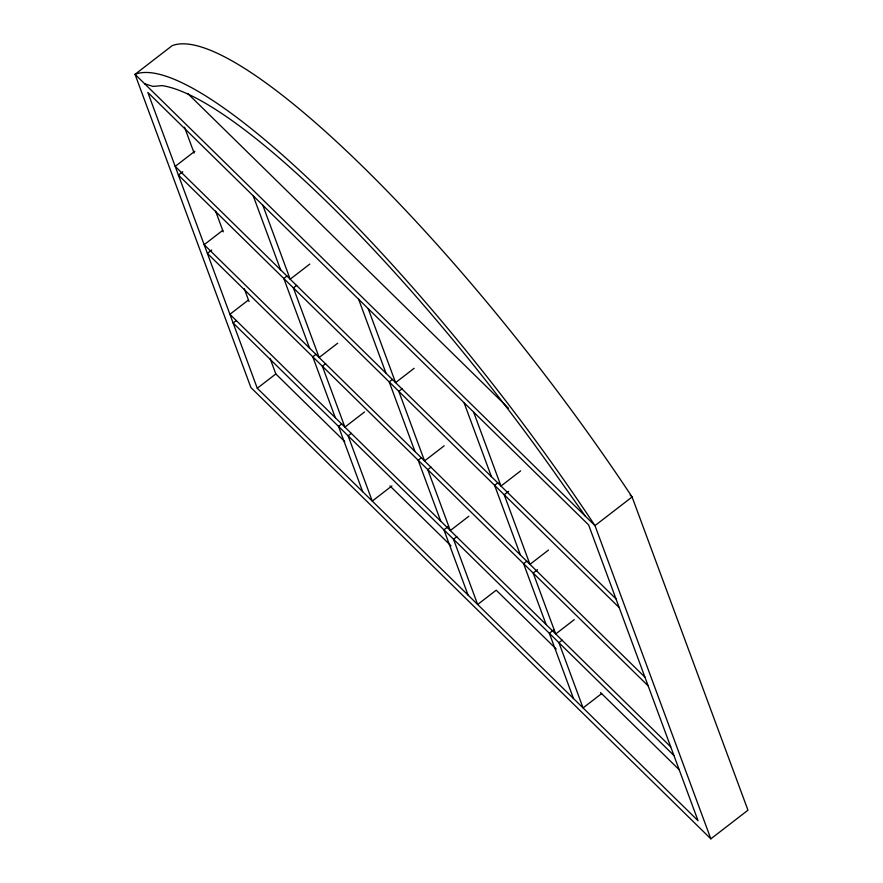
<?xml version="1.0" encoding="UTF-8"?>
<svg xmlns="http://www.w3.org/2000/svg" width="883" height="883" viewBox="0 0 883 883"><rect width="100%" height="100%" fill="white"/><g stroke="black" fill="none" stroke-linecap="round" stroke-linejoin="round"><path stroke-width="1.32" d="M194.845 151.225L175.198 166.39L615.981 598.873M182.781 171.721L178.41 175.088L619.193 607.57M222.715 230.375L204.161 244.701L644.943 677.184M211.743 250.032L207.384 253.399L648.166 685.881M248.465 299.988L229.911 314.304L670.694 746.786M287.096 275.982L283.818 278.509L309.569 348.112M236.401 320.474L233.134 323.001L673.906 755.495M309.834 264.05L290.176 279.205L262.825 205.253M296.677 285.386L293.399 287.913L319.149 357.516L337.703 343.2M257.273 388.266L147.836 92.428L588.619 524.91L698.056 820.749L257.273 388.266L275.827 373.939L270.088 358.443M316.059 354.293L312.781 356.82L335.319 417.725M325.639 363.697L322.361 366.224L344.9 427.129L364.547 411.964M392.494 379.403L389.226 381.931L414.966 451.533M341.809 423.895L338.531 426.423L362.67 491.688M414.138 368.31L395.584 382.626L368.222 308.675M402.074 388.807L398.807 391.335L424.557 460.937L444.204 445.783M351.39 433.299L348.112 435.827L372.251 501.08L391.909 485.926M421.467 457.714L418.189 460.242L440.716 521.147M431.047 467.118L427.769 469.635L450.297 530.551L468.862 516.224M497.902 482.824L494.623 485.352L520.374 554.954M448.299 526.478L443.939 529.844L468.078 595.098M520.639 470.893L500.992 486.047L473.63 412.096M508.575 491.378L504.204 494.756L529.955 564.358L548.509 550.043M456.798 536.721L453.52 539.248L477.659 604.502L496.213 590.186L556.235 649.071M526.864 561.135L523.597 563.663L546.124 624.568M537.537 569.69L533.177 573.056L555.705 633.972L574.259 619.645M553.707 629.899L549.336 633.266L573.486 698.519M562.195 640.142L558.928 642.669L583.067 707.923L601.621 693.608M710.848 838.85L747.967 810.208L632.096 496.974A479.27 99.735 52.3 0 0 172.152 45.684L135.033 74.327L250.904 387.56L710.848 838.85L594.976 525.617A479.27 99.735 52.3 0 0 135.033 74.327L594.976 525.617L632.096 496.974L630.131 495.043M144.613 83.73L152.991 86.402L162.152 85.618A463.255 96.402 52.3 0 1 550.087 466.257L585.396 516.213M187.77 93.543L508.52 408.255M275.827 373.939L344.701 441.522M389.955 485.926L450.959 545.782M600.506 692.515L679.215 769.744M464.05 402.692L491.412 476.643M358.641 299.271L386.003 373.233M253.244 195.849L280.595 269.812M184.547 127.196L194.105 153.035M215.618 211.169L223.256 231.843M244.282 288.686L249.061 301.6"/></g></svg>
